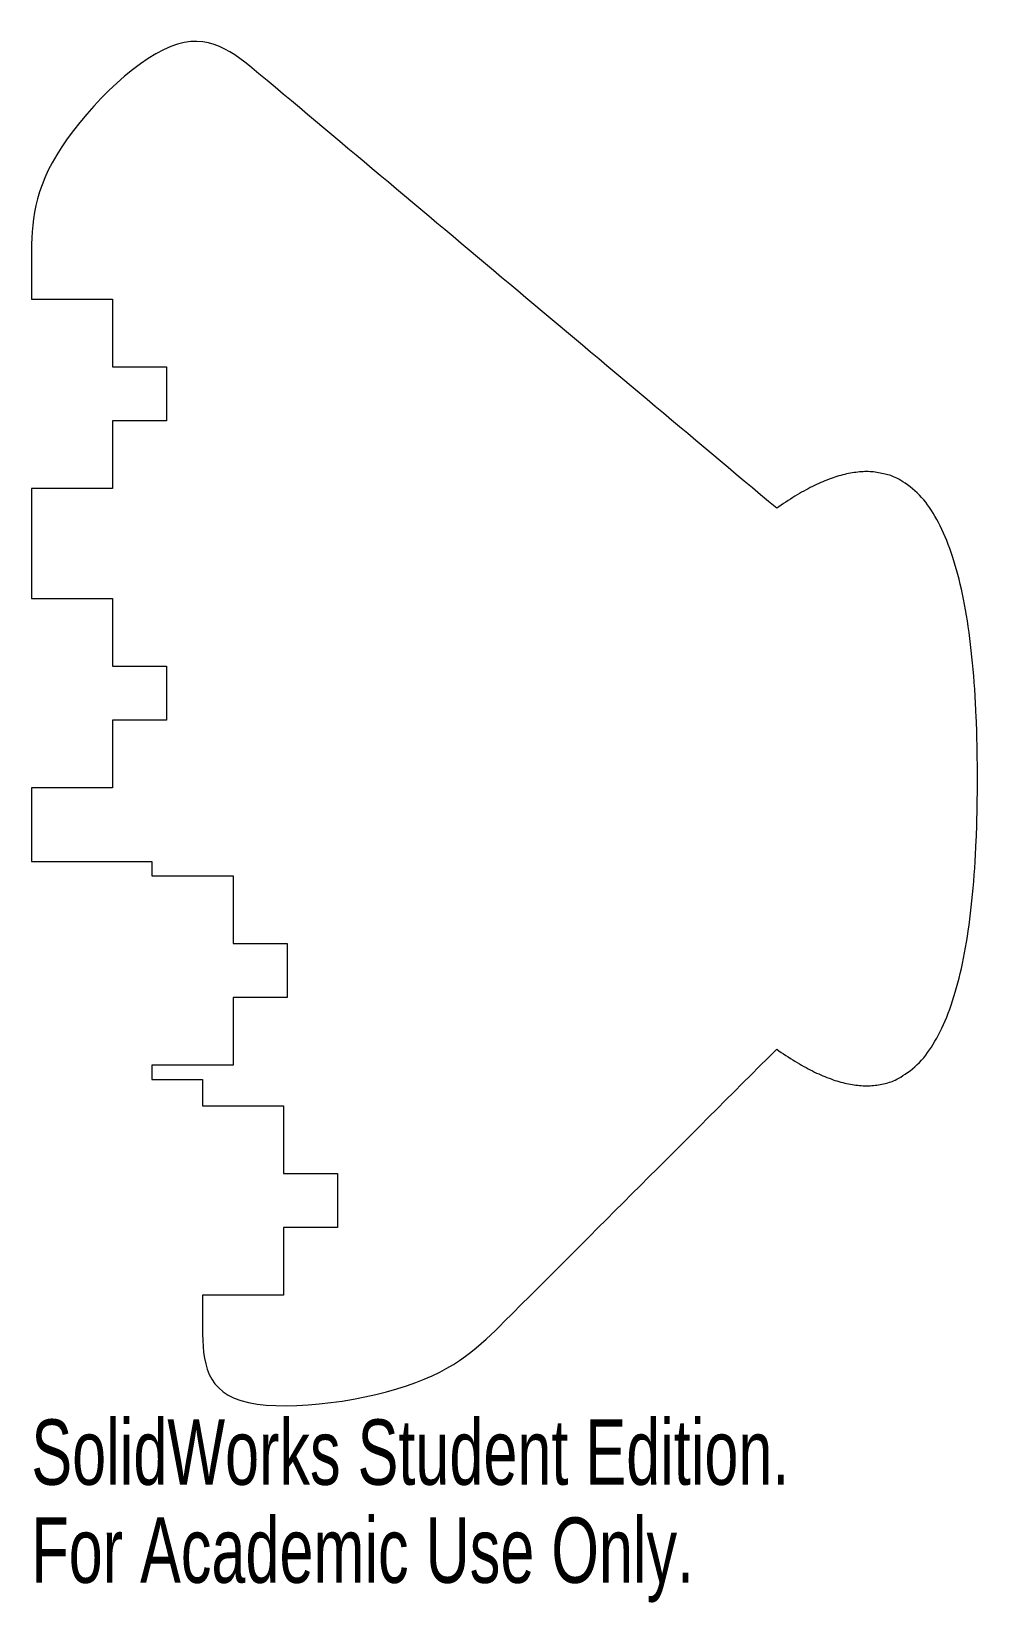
# Model space of a CAD drawing. Header units: millimetres. Extents: x -15 to 55, y -61 to 55.
import ezdxf

# ---------------------------------------------------------------- set-up
doc = ezdxf.new("R2010")
doc.units = ezdxf.units.MM
doc.styles.add('SLDTEXTSTYLE0', font='TXT', dxfattribs={"width": 0.7})

msp = doc.modelspace()

# ---------------------------------------------------------------- linework, layer by layer
at = {"color": 7, "linetype": 'Continuous', "lineweight": 15}
for p, q in [((-15.14, 35.46), (-9.14, 35.46)), ((-9.14, 35.46), (-9.14, 30.46)), ((-9.14, 30.46), (-5.14, 30.46)), ((-5.14, 30.46), (-5.14, 26.46)), ((-5.14, 26.46), (-9.14, 26.46)), ((-9.14, 26.46), (-9.14, 21.46)), ((-9.14, 21.46), (-15.14, 21.46)), ((-15.14, 21.46), (-15.14, 13.32)), ((-15.14, 13.32), (-9.14, 13.32)), ((-9.14, 13.32), (-9.14, 8.32)), ((-9.14, 8.32), (-5.14, 8.32)), ((-5.14, 8.32), (-5.14, 4.32)), ((-5.14, 4.32), (-9.14, 4.32)), ((-9.14, 4.32), (-9.14, -0.68)), ((-9.14, -0.68), (-15.14, -0.68)), ((-15.14, -0.68), (-15.14, -6.12)), ((-15.14, -6.12), (-6.22, -6.12)), ((-6.22, -6.12), (-6.22, -7.18)), ((-6.22, -7.18), (-0.22, -7.18)), ((-0.22, -7.18), (-0.22, -12.18)), ((-0.22, -12.18), (3.78, -12.18)), ((3.78, -12.18), (3.78, -16.18)), ((3.78, -16.18), (-0.22, -16.18)), ((-0.22, -16.18), (-0.22, -21.18)), ((-0.22, -21.18), (-6.22, -21.18)), ((-6.22, -21.18), (-6.22, -22.23)), ((-6.22, -22.23), (-2.48, -22.23)), ((-2.48, -22.23), (-2.48, -24.19)), ((-2.48, -24.19), (3.52, -24.19)), ((3.52, -24.19), (3.52, -29.19)), ((3.52, -29.19), (7.52, -29.19)), ((7.52, -29.19), (7.52, -33.19)), ((7.52, -33.19), (3.52, -33.19)), ((3.52, -33.19), (3.52, -38.19)), ((3.52, -38.19), (-2.48, -38.19))]:
    msp.add_line(p, q, dxfattribs=at)
for points, knots in [([(40, 20), (27.23, 30.71), (14.47, 41.43), (1.7, 52.14), (-0.16, 53.7), (-3.89, 56.83), (-15.14, 45.45), (-15.14, 40.59), (-15.14, 38.15), (-15.14, 37.25), (-15.14, 36.35), (-15.14, 35.46)], [0, 0, 0, 0, 0.670388, 0.670388, 0.670388, 0.768197, 0.866007, 0.963816, 0.963816, 0.963816, 1, 1, 1, 1]), ([(-2.48, -38.19), (-2.48, -38.84), (-2.48, -39.5), (-2.48, -40.15), (-2.48, -42.63), (-2.48, -47.59), (14.59, -45.41), (18.1, -41.9), (19.85, -40.15), (26.57, -33.43), (33.28, -26.72), (40, -20)], [0, 0, 0, 0, 0.037125, 0.037125, 0.037125, 0.178118, 0.31911, 0.460103, 0.460103, 0.460103, 1, 1, 1, 1])]:
    msp.add_open_spline(points, degree=3, knots=knots, dxfattribs=at)
for points in [[(54.86, 0), (54.86, 30.55), (40, 20)], [(40, -20), (54.86, -30.55), (54.86, 0)]]:
    msp.add_open_spline(points, degree=2, dxfattribs=at)

# ---------------------------------------------------------------- texts
at = {"color": 7, "linetype": 'Continuous', "char_height": 4.8336, "attachment_point": 1, "style": 'SLDTEXTSTYLE0'}
for s, insert in [('SolidWorks Student Edition.', (-15.14, -47.38)), ('For Academic Use Only.', (-15.14, -54.63))]:
    msp.add_mtext(s, dxfattribs=dict(at, insert=insert))

doc.saveas('drawing.dxf')
